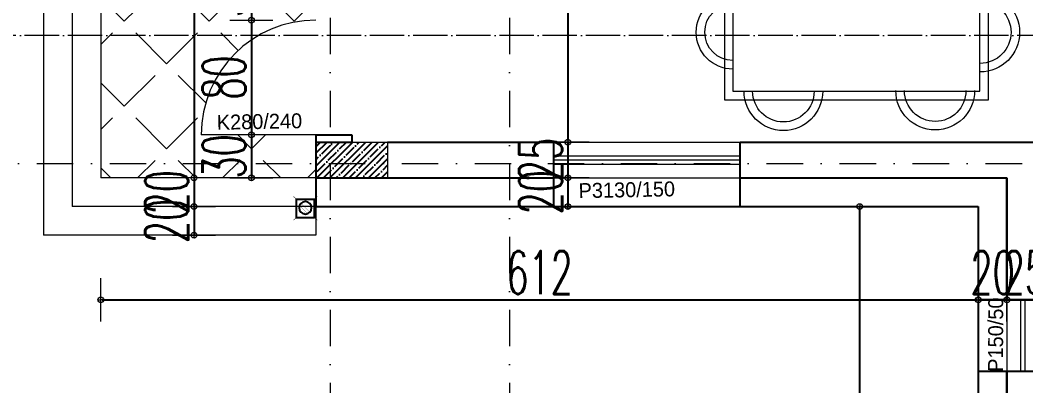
# Model space of a CAD drawing. Header units: millimetres. Extents: x -16104 to 67872, y -88009 to 12107.
# Drawn here: x 28799 to 29500, y 10345 to 10600 of the extents above; entities that cross this region are included whole.
import ezdxf

# ---------------------------------------------------------------- set-up
doc = ezdxf.new("R2010")
doc.units = ezdxf.units.MM
for name, pattern in [('ACAD_ISO04W100', [30, 24, -3, 0, -3]), ('ACAD_ISO07W100', [3, 0, -3]), ('DASHDOTX2', [50.8, 25.4, -12.7, 0, -12.7])]:
    doc.linetypes.add(name, pattern=pattern)
doc.layers.get('0').update_dxf_attribs({"color": 241})
for name, color, linetype, lineweight in [('AKS', 1, 'ACAD_ISO07W100', 5), ('akslar', 144, 'Continuous', 20), ('balkon', 6, 'Continuous', 5), ('duvar', 123, 'Continuous', 25), ('emsal&kolon', 1, 'Continuous', 5), ('kapı', 3, 'Continuous', 5), ('OLCU', 54, 'Continuous', 13), ('pencere', 5, 'Continuous', 5), ('POZ', 36, 'Continuous', 18), ('tefriş', 30, 'Continuous', 5), ('ÖLÇÜ', 252, 'Continuous', 20)]:
    doc.layers.add(name, color=color, linetype=linetype, lineweight=lineweight)
doc.styles.add('DIM', font='Txttw.shx', dxfattribs={"width": 0.6})
doc.styles.add('M2', font='stylu.ttf', dxfattribs={"height": 10})
doc.dimstyles.new('50', dxfattribs={"dimscale": 0, "dimtxt": 30, "dimasz": 1, "dimexe": 0, "dimexo": 2, "dimgap": 4, "dimtad": 1, "dimdec": 0, "dimzin": 0, "dimdsep": 46, "dimtxsty": 'DIM', "dimblk1": 'DOT', "dimblk2": 'DOT', "dimsah": 1, "dimcen": 1.5, "dimdle": 3, "dimse1": 1, "dimse2": 1, "dimclrd": 256, "dimclre": 9, "dimclrt": 256, "dimadec": 0, "dimazin": 0, "dimtfac": 0.24, "dimtdec": 0, "dimtix": 1, "dimtmove": 2, "dimatfit": 3, "dimldrblk": 'DOT', "dimfxl": 0, "dimtolj": 1, "dimtzin": 15, "dimarcsym": 0})

# ---------------------------------------------------------------- blocks, each defined once
blk = doc.blocks.new('rb')
at = {"layer": 'tefriş'}
for points in [[(1548.4, 487.07), (1595.5, 487.07), (1595.5, 394.92), (1548.4, 394.92)], [(1551.4, 484.07), (1592.5, 484.07), (1592.5, 397.92), (1551.4, 397.92)]]:
    blk.add_lwpolyline(points, close=True, dxfattribs=at)
for centre, radius, start, end in [((1571.95, 484.07), 12.83, 0, 180), ((1571.95, 484.07), 9.83, 0, 180), ((1551.4, 466.84), 14.18, 90, 270), ((1551.4, 466.84), 11.18, 90, 270), ((1592.5, 466.49), 13.72, 270, 90), ((1592.5, 466.49), 10.72, 270, 90), ((1551.4, 415.62), 14.18, 90, 270), ((1551.4, 415.62), 11.18, 90, 270), ((1592.29, 413.54), 13.72, 270, 90), ((1592.29, 413.54), 10.72, 270, 90), ((1571.95, 397.92), 13.83, 180, 0), ((1571.95, 397.92), 10.83, 180, 0)]:
    blk.add_arc(centre, radius, start, end, dxfattribs=at)
blk = doc.blocks.new('DOT')
for p, q in [((0, 15), (0, -15)), ((-2, 0), (0, 0)), ((2, 0), (0, 0))]:
    blk.add_line(p, q)
blk.add_circle((0, 0), 2)
blk = doc.blocks.new('*D2038')
at = {"layer": 'Defpoints', "color": 0, "transparency": 16777216}
for p in [(28919.93, 10984.73), (28919.93, 10490.04), (28919.93, 10490.04)]:
    blk.add_point(p, dxfattribs=at)
at = {"layer": 'OLCU', "lineweight": -2, "transparency": 16777216}
blk.add_line((28919.93, 10983.73), (28919.93, 10491.04), dxfattribs=at)
for p, rotation in [((28919.93, 10984.73), 90), ((28919.93, 10490.04), 270)]:
    blk.add_blockref('DOT', p, dxfattribs=dict(at, rotation=rotation))
at = {"layer": 'OLCU', "transparency": 16777216, "insert": (28900.93, 10737.39), "char_height": 30, "attachment_point": 5, "rotation": 90, "style": 'DIM'}
blk.add_mtext('\\A1;510', dxfattribs=at)
blk = doc.blocks.new('*D2039')
at = {"layer": 'Defpoints', "color": 0, "transparency": 16777216}
for p in [(28919.93, 10490.04), (28919.93, 10470.04), (28919.93, 10470.04)]:
    blk.add_point(p, dxfattribs=at)
at = {"layer": 'OLCU', "lineweight": -2, "transparency": 16777216}
for p, q in [((28919.93, 10491.04), (28919.93, 10492.04)), ((28919.93, 10490.04), (28919.93, 10470.04)), ((28919.93, 10469.04), (28919.93, 10468.04))]:
    blk.add_line(p, q, dxfattribs=at)
for p, rotation in [((28919.93, 10490.04), 270), ((28919.93, 10470.04), 90)]:
    blk.add_blockref('DOT', p, dxfattribs=dict(at, rotation=rotation))
at = {"layer": 'OLCU', "transparency": 16777216, "insert": (28900.93, 10480.04), "char_height": 30, "attachment_point": 5, "rotation": 90, "style": 'DIM'}
blk.add_mtext('\\A1;20', dxfattribs=at)
blk = doc.blocks.new('*D2330')
at = {"layer": 'Defpoints', "color": 0, "transparency": 16777216}
for p in [(28919.93, 10470.04), (28919.93, 10450.04), (28919.93, 10450.04)]:
    blk.add_point(p, dxfattribs=at)
at = {"layer": 'OLCU', "lineweight": -2, "transparency": 16777216}
for p, q in [((28919.93, 10471.04), (28919.93, 10472.04)), ((28919.93, 10470.04), (28919.93, 10450.04)), ((28919.93, 10449.04), (28919.93, 10448.04))]:
    blk.add_line(p, q, dxfattribs=at)
for p, rotation in [((28919.93, 10470.04), 270), ((28919.93, 10450.04), 90)]:
    blk.add_blockref('DOT', p, dxfattribs=dict(at, rotation=rotation))
at = {"layer": 'OLCU', "transparency": 16777216, "insert": (28900.93, 10460.04), "char_height": 30, "attachment_point": 5, "rotation": 90, "style": 'DIM'}
blk.add_mtext('\\A1;20', dxfattribs=at)
blk = doc.blocks.new('*D2333')
at = {"layer": 'Defpoints', "color": 0, "transparency": 16777216}
for p in [(29004.93, 10635.04), (28959.93, 10600.04), (29004.93, 10600.04)]:
    blk.add_point(p, dxfattribs=at)
at = {"layer": 'OLCU', "lineweight": -2, "transparency": 16777216}
for p, q in [((28959.93, 10636.04), (28959.93, 10637.04)), ((28959.93, 10635.04), (28959.93, 10600.04)), ((28959.93, 10599.04), (28959.93, 10598.04))]:
    blk.add_line(p, q, dxfattribs=at)
for p, rotation in [((28959.93, 10635.04), 270), ((28959.93, 10600.04), 90)]:
    blk.add_blockref('DOT', p, dxfattribs=dict(at, rotation=rotation))
at = {"layer": 'OLCU', "transparency": 16777216, "insert": (28940.93, 10617.54), "char_height": 30, "attachment_point": 5, "rotation": 90, "style": 'DIM'}
blk.add_mtext('\\A1;35', dxfattribs=at)
blk = doc.blocks.new('*D2042')
at = {"layer": 'Defpoints', "color": 0, "transparency": 16777216}
for p in [(29004.93, 10600.04), (28959.93, 10520.04), (29004.93, 10520.04)]:
    blk.add_point(p, dxfattribs=at)
at = {"layer": 'OLCU', "lineweight": -2, "transparency": 16777216}
blk.add_line((28959.93, 10599.04), (28959.93, 10521.04), dxfattribs=at)
for p, rotation in [((28959.93, 10600.04), 90), ((28959.93, 10520.04), 270)]:
    blk.add_blockref('DOT', p, dxfattribs=dict(at, rotation=rotation))
at = {"layer": 'OLCU', "transparency": 16777216, "insert": (28940.93, 10560.04), "char_height": 30, "attachment_point": 5, "rotation": 90, "style": 'DIM'}
blk.add_mtext('\\A1;80', dxfattribs=at)
blk = doc.blocks.new('*D2043')
at = {"layer": 'Defpoints', "color": 0, "transparency": 16777216}
for p in [(28959.93, 10520.04), (28959.93, 10490.04), (28959.93, 10490.04)]:
    blk.add_point(p, dxfattribs=at)
at = {"layer": 'OLCU', "lineweight": -2, "transparency": 16777216}
for p, q in [((28959.93, 10521.04), (28959.93, 10522.04)), ((28959.93, 10520.04), (28959.93, 10490.04)), ((28959.93, 10489.04), (28959.93, 10488.04))]:
    blk.add_line(p, q, dxfattribs=at)
for p, rotation in [((28959.93, 10520.04), 270), ((28959.93, 10490.04), 90)]:
    blk.add_blockref('DOT', p, dxfattribs=dict(at, rotation=rotation))
at = {"layer": 'OLCU', "transparency": 16777216, "insert": (28940.93, 10505.04), "char_height": 30, "attachment_point": 5, "rotation": 90, "style": 'DIM'}
blk.add_mtext('\\A1;30', dxfattribs=at)
blk = doc.blocks.new('*D2052')
at = {"layer": 'Defpoints', "color": 0, "transparency": 16777216}
for p in [(29189.57, 10999.73), (29180.65, 10515.04), (29189.57, 10515.04)]:
    blk.add_point(p, dxfattribs=at)
at = {"layer": 'OLCU', "lineweight": -2, "transparency": 16777216}
blk.add_line((29180.65, 10998.73), (29180.65, 10516.04), dxfattribs=at)
for p, rotation in [((29180.65, 10999.73), 90), ((29180.65, 10515.04), 270)]:
    blk.add_blockref('DOT', p, dxfattribs=dict(at, rotation=rotation))
at = {"layer": 'OLCU', "transparency": 16777216, "insert": (29161.65, 10757.39), "char_height": 30, "attachment_point": 5, "rotation": 90, "style": 'DIM'}
blk.add_mtext('\\A1;485', dxfattribs=at)
blk = doc.blocks.new('*D2053')
at = {"layer": 'Defpoints', "color": 0, "transparency": 16777216}
for p in [(29180.65, 10515.04), (29180.65, 10490.04), (29180.65, 10490.04)]:
    blk.add_point(p, dxfattribs=at)
at = {"layer": 'OLCU', "lineweight": -2, "transparency": 16777216}
for p, q in [((29180.65, 10516.04), (29180.65, 10517.04)), ((29180.65, 10515.04), (29180.65, 10490.04)), ((29180.65, 10489.04), (29180.65, 10488.04))]:
    blk.add_line(p, q, dxfattribs=at)
for p, rotation in [((29180.65, 10515.04), 270), ((29180.65, 10490.04), 90)]:
    blk.add_blockref('DOT', p, dxfattribs=dict(at, rotation=rotation))
at = {"layer": 'OLCU', "transparency": 16777216, "insert": (29161.65, 10502.54), "char_height": 30, "attachment_point": 5, "rotation": 90, "style": 'DIM'}
blk.add_mtext('\\A1;25', dxfattribs=at)
blk = doc.blocks.new('*D2071')
at = {"layer": 'Defpoints', "color": 0, "transparency": 16777216}
for p in [(29180.65, 10490.04), (29180.65, 10470.04), (29180.65, 10470.04)]:
    blk.add_point(p, dxfattribs=at)
at = {"layer": 'OLCU', "lineweight": -2, "transparency": 16777216}
for p, q in [((29180.65, 10491.04), (29180.65, 10492.04)), ((29180.65, 10490.04), (29180.65, 10470.04)), ((29180.65, 10469.04), (29180.65, 10468.04))]:
    blk.add_line(p, q, dxfattribs=at)
for p, rotation in [((29180.65, 10490.04), 270), ((29180.65, 10470.04), 90)]:
    blk.add_blockref('DOT', p, dxfattribs=dict(at, rotation=rotation))
at = {"layer": 'OLCU', "transparency": 16777216, "insert": (29161.65, 10480.04), "char_height": 30, "attachment_point": 5, "rotation": 90, "style": 'DIM'}
blk.add_mtext('\\A1;20', dxfattribs=at)
blk = doc.blocks.new('*D2377')
at = {"layer": 'Defpoints', "color": 0, "transparency": 16777216}
for p in [(29466.93, 10405.04), (29486.93, 10405.04), (29486.93, 10405.04)]:
    blk.add_point(p, dxfattribs=at)
at = {"layer": 'OLCU', "lineweight": -2, "transparency": 16777216}
for p, q in [((29465.93, 10405.04), (29464.93, 10405.04)), ((29466.93, 10405.04), (29486.93, 10405.04)), ((29487.93, 10405.04), (29488.93, 10405.04))]:
    blk.add_line(p, q, dxfattribs=at)
blk.add_blockref('DOT', (29466.93, 10405.04), dxfattribs=at)
at = {"layer": 'OLCU', "lineweight": -2, "transparency": 16777216, "rotation": 180}
blk.add_blockref('DOT', (29486.93, 10405.04), dxfattribs=at)
at = {"layer": 'OLCU', "transparency": 16777216, "insert": (29476.93, 10424.04), "char_height": 30, "attachment_point": 5, "style": 'DIM'}
blk.add_mtext('\\A1;20', dxfattribs=at)
blk = doc.blocks.new('*D2099')
at = {"layer": 'Defpoints', "color": 0, "transparency": 16777216}
for p in [(29486.93, 10405.04), (29511.93, 10405.04), (29511.93, 10405.04)]:
    blk.add_point(p, dxfattribs=at)
at = {"layer": 'OLCU', "lineweight": -2, "transparency": 16777216}
for p, q in [((29485.93, 10405.04), (29484.93, 10405.04)), ((29486.93, 10405.04), (29511.93, 10405.04)), ((29512.93, 10405.04), (29513.93, 10405.04))]:
    blk.add_line(p, q, dxfattribs=at)
blk.add_blockref('DOT', (29486.93, 10405.04), dxfattribs=at)
at = {"layer": 'OLCU', "lineweight": -2, "transparency": 16777216, "rotation": 180}
blk.add_blockref('DOT', (29511.93, 10405.04), dxfattribs=at)
at = {"layer": 'OLCU', "transparency": 16777216, "insert": (29499.43, 10424.04), "char_height": 30, "attachment_point": 5, "style": 'DIM'}
blk.add_mtext('\\A1;25', dxfattribs=at)
blk = doc.blocks.new('A$C412C2498')
at = {"color": 5, "const_width": 0.6}
for points in [[(3.6, 24.3), (0.2, 27)], [(23.8, 24.3), (27.3, 27)], [(3.6, 3), (0.2, 0.2)], [(23.8, 3), (27.3, 0.2)]]:
    blk.add_lwpolyline(points, dxfattribs=at)
at = {"color": 5}
blk.add_lwpolyline([(23.8, 24.3), (3.6, 24.3), (3.6, 3), (23.8, 3)], close=True, dxfattribs=at)
at = {"const_width": 0.1}
for points in [[(6.7, 12.2), (14.6, 20.2)], [(6.8, 14.5), (12.4, 20.1)], [(7.1, 10.4), (16.4, 19.7)], [(7.9, 9.1), (17.8, 19)], [(8.8, 8), (18.9, 18.1)], [(10, 7.1), (19.8, 16.9)], [(11.3, 6.4), (20.4, 15.6)], [(13, 6), (20.8, 13.8)], [(14.8, 6.1), (20.8, 12.1)], [(17.4, 7), (19.8, 9.4)]]:
    blk.add_lwpolyline(points, dxfattribs=at)
blk.add_circle((13.7, 13.1), 7.12)
blk = doc.blocks.new('A$C5E2C1EC0')
at = {"xscale": 0.6105719971092185, "yscale": 0.6105719971092185, "zscale": 0.6105719971092185}
blk.add_blockref('A$C412C2498', (0, 0), dxfattribs=at)
blk = doc.blocks.new('*D2422')
at = {"layer": 'Defpoints', "color": 0, "transparency": 16777216}
for p in [(28854.93, 10490.04), (29466.93, 10470.04), (29466.93, 10405.04)]:
    blk.add_point(p, dxfattribs=at)
at = {"layer": 'OLCU', "lineweight": -2, "transparency": 16777216}
blk.add_line((28855.93, 10405.04), (29465.93, 10405.04), dxfattribs=at)
at = {"layer": 'OLCU', "lineweight": -2, "transparency": 16777216, "rotation": 180}
blk.add_blockref('DOT', (28854.93, 10405.04), dxfattribs=at)
at = {"layer": 'OLCU', "lineweight": -2, "transparency": 16777216}
blk.add_blockref('DOT', (29466.93, 10405.04), dxfattribs=at)
at = {"layer": 'OLCU', "transparency": 16777216, "insert": (29160.93, 10424.04), "char_height": 30, "attachment_point": 5, "style": 'DIM'}
blk.add_mtext('\\A1;612', dxfattribs=at)
blk = doc.blocks.new('*D2420')
at = {"layer": 'Defpoints', "color": 0, "transparency": 16777216}
for p in [(29384.22, 10470.04), (29486.93, 10470.04), (29486.93, 9465.54)]:
    blk.add_point(p, dxfattribs=at)
at = {"layer": 'OLCU', "lineweight": -2, "transparency": 16777216}
blk.add_line((29384.22, 9466.54), (29384.22, 10469.04), dxfattribs=at)
for p, rotation in [((29384.22, 10470.04), 90), ((29384.22, 9465.54), 270)]:
    blk.add_blockref('DOT', p, dxfattribs=dict(at, rotation=rotation))
at = {"layer": 'OLCU', "transparency": 16777216, "insert": (29365.22, 9967.79), "char_height": 30, "attachment_point": 5, "rotation": 90, "style": 'DIM'}
blk.add_mtext('\\A1;1005', dxfattribs=at)

msp = doc.modelspace()

# ---------------------------------------------------------------- hatches: boundary and pattern name
h = msp.add_hatch()
h.set_pattern_fill('ANSI35,_O', color=256)
h.set_pattern_definition([(45, (18012.7763, 0), (-4.490128, 4.490128), []), (45, (18017.2665, 0), (-4.490128, 4.490128), [7.9375, -1.5875, 0, -1.5875])])
h.paths.add_polyline_path([(29014.91, 10515.04), (29004.93, 10515.04), (29004.93, 10500.04), (29014.91, 10500.04)])
h.paths.add_polyline_path([(29054.93, 10515.04), (29014.91, 10515.04), (29014.91, 10500.04), (29054.93, 10500.04)])
h.paths.add_polyline_path([(29054.93, 10500.04), (29014.91, 10500.04), (29014.91, 10490.04), (29054.93, 10490.04)])
h.paths.add_polyline_path([(29014.91, 10500.04), (29004.93, 10500.04), (29004.93, 10490.04), (29014.91, 10490.04)])
at = {"layer": 'ÖLÇÜ'}
h = msp.add_hatch(dxfattribs=at)
h.set_pattern_fill('ANGLE,_O', color=256, scale=6, angle=45)
h.set_pattern_definition([(45, (14409.383, 17059.605), (-29.63485, 29.63485), [30.48, -11.43]), (135, (14409.383, 17059.605), (-29.63485, -29.63485), [30.48, -11.43])])
h.paths.add_polyline_path([(28919.93, 10984.73), (28854.93, 10984.73), (28854.93, 10959.73), (28923.93, 10959.73, -0.079624)])
h.paths.add_polyline_path([(28923.93, 10959.73), (28854.93, 10959.73), (28854.93, 10780.04), (29004.93, 10780.04), (29004.93, 10959.73), (28999.93, 10959.73), (28999.93, 10904.73, -0.323907)])
h.paths.add_polyline_path([(29004.93, 10635.04), (29004.93, 10765.04), (29004.93, 10780.04), (28854.93, 10780.04), (28854.93, 10589.37), (28965, 10589.37, -0.131404), (29004.93, 10600.04)])
h.paths.add_polyline_path([(28965, 10589.37), (28854.93, 10589.37), (28854.93, 10500.04), (29004.93, 10500.04), (29004.93, 10515.04), (29004.93, 10520.04), (28924.93, 10520.04, -0.268211)])
h.paths.add_polyline_path([(29004.93, 10500.04), (28854.93, 10500.04), (28854.93, 10490.04), (29004.93, 10490.04)])
h.paths.add_polyline_path([(29002.88, 10923.74), (29001.8, 10985.68), (28988.13, 10985.44), (28989.21, 10923.5)], flags=9)
h.paths.add_polyline_path([(28855.26, 10807.74), (28943.11, 10807.74), (28943.11, 10777.95), (28855.26, 10777.95)], flags=9)
h.paths.add_polyline_path([(28855.91, 10835.97), (28960.05, 10835.97), (28960.05, 10809.11), (28855.91, 10809.11)], flags=24)
h.paths.add_polyline_path([(29005.43, 10650.73), (29005.69, 10741.22), (28987.92, 10741.27), (28987.66, 10650.78)], flags=9)
h.paths.add_polyline_path([(28918.43, 10537.97), (28918.43, 10582.12), (28963.43, 10582.12), (28963.43, 10537.97)], flags=24)
h.paths.add_polyline_path([(28918.43, 10482.97), (28918.43, 10527.12), (28963.43, 10527.12), (28963.43, 10482.97)], flags=9)
h.paths.add_polyline_path([(28878.43, 10457.97), (28878.43, 10502.12), (28923.43, 10502.12), (28923.43, 10457.97)], flags=9)

# ---------------------------------------------------------------- linework, layer by layer
at = {"layer": 'AKS', "color": 1, "linetype": 'ACAD_ISO04W100'}
msp.add_line((31324.11, 10589.37), (28715.76, 10589.37), dxfattribs=at)
at = {"layer": 'akslar', "linetype": 'DASHDOTX2'}
for p, q in [((29014.91, 11925.04), (29014.91, 9115.54)), ((29139.93, 11925.04), (29139.93, 9115.54)), ((28504.93, 10500.04), (31554.93, 10500.04))]:
    msp.add_line(p, q, dxfattribs=at)
at = {"layer": 'balkon'}
for p, q in [((28814.93, 10984.73), (28814.93, 10450.04)), ((28834.93, 10984.73), (28834.93, 10470.04)), ((28854.93, 10984.73), (28854.93, 10490.04)), ((29004.93, 10490.04), (28854.93, 10490.04)), ((29004.93, 10470.04), (28834.93, 10470.04)), ((29004.93, 10470.04), (29004.93, 10450.04)), ((29004.93, 10450.04), (28814.93, 10450.04))]:
    msp.add_line(p, q, dxfattribs=at)
at = {"layer": 'duvar'}
for p, q in [((29004.93, 10520.04), (29004.93, 10470.04)), ((29004.93, 10520.04), (29029.93, 10520.04)), ((29029.93, 10520.04), (29029.93, 10515.04)), ((29004.93, 10515.04), (29029.93, 10515.04)), ((29054.93, 10515.04), (29170.93, 10515.04)), ((29170.93, 10470.04), (29170.93, 10515.04)), ((29300.93, 10515.04), (29629.93, 10515.04)), ((29300.93, 10470.04), (29300.93, 10515.04)), ((29004.93, 10490.04), (29170.93, 10490.04)), ((29300.93, 10490.04), (29486.93, 10490.04)), ((29486.93, 10405.04), (29486.93, 10490.04)), ((29486.93, 10490.04), (29486.93, 10405.04)), ((29486.93, 10490.04), (29486.93, 10405.04)), ((29004.93, 10470.04), (29170.93, 10470.04)), ((29170.93, 10470.04), (29300.93, 10470.04)), ((29300.93, 10470.04), (29466.93, 10470.04)), ((29466.93, 10470.04), (29466.93, 10405.04)), ((29511.93, 10405.04), (29466.93, 10405.04)), ((29466.93, 10405.04), (29466.93, 9800.29)), ((29466.93, 10355.04), (29466.93, 10285.04)), ((29511.93, 10355.04), (29466.93, 10355.04)), ((29486.93, 10285.04), (29486.93, 10355.04)), ((29486.93, 10355.04), (29486.93, 10285.04)), ((29486.93, 10355.04), (29486.93, 10285.04))]:
    msp.add_line(p, q, dxfattribs=at)
at = {"layer": 'emsal&kolon'}
msp.add_lwpolyline([(29004.93, 10490.04), (29004.93, 10515.04), (29054.93, 10515.04), (29054.93, 10490.04), (29004.93, 10490.04)], dxfattribs=at)
at = {"layer": 'kapı'}
msp.add_line((29004.93, 10520.04), (28924.93, 10520.04), dxfattribs=at)
msp.add_arc((29004.93, 10520.04), 80, 90, 180, dxfattribs=at)
at = {"layer": 'OLCU'}
msp.add_line((29300.93, 10470.04), (29300.93, 10470.04), dxfattribs=at)
at = {"layer": 'pencere'}
for p, q in [((29170.93, 10515.04), (29300.93, 10515.04)), ((29170.93, 10505.54), (29300.93, 10505.54)), ((29170.93, 10502.54), (29300.93, 10502.54)), ((29170.93, 10499.54), (29300.93, 10499.54)), ((29170.93, 10490.04), (29300.93, 10490.04)), ((29486.93, 10405.04), (29486.93, 10355.04)), ((29496.43, 10405.04), (29496.43, 10355.04)), ((29499.43, 10405.04), (29499.43, 10355.04))]:
    msp.add_line(p, q, dxfattribs=at)

# ---------------------------------------------------------------- block references
at = {"ltscale": 50, "xscale": -1, "rotation": 180}
msp.add_blockref('A$C5E2C1EC0', (28989.23, 10477.13), dxfattribs=at)
at = {"layer": 'pencere', "xscale": -2, "yscale": 2, "zscale": 2, "rotation": 90}
msp.add_blockref('rb', (30263.97, 13735.46), dxfattribs=at)

# ---------------------------------------------------------------- texts
at = {"layer": 'POZ', "style": 'M2', "flags": 4}
for tag, p, rotation in [('K280/240', (28935.91, 10523.55), 1.13919), ('P3130/150', (29188.25, 10475.91), 1.13919), ('P150/50', (29484.17, 10354.83), 89.83596)]:
    msp.add_attdef(tag, p, 'K1 80/210', height=10.4, rotation=rotation, dxfattribs=at)

# ---------------------------------------------------------------- dimensions: what is measured, and where the dimension line sits
at = {"layer": 'OLCU'}
for base, p1, p2, text, picture, middle in [((29180.65, 10515.04), (29189.57, 10999.73), (29189.57, 10515.04), '485', '*D2052', (29161.65, 10757.39)), ((28919.93, 10490.04), (28919.93, 10984.73), (28919.93, 10490.04), '510', '*D2038', (28900.93, 10737.39))]:
    dim = msp.add_linear_dim(base=base, p1=p1, p2=p2, angle=90, text=text, dimstyle='50', override={"dimscale": 1}, dxfattribs=at)
    dim.commit()
    dim.dimension.update_dxf_attribs({"geometry": picture, "text_midpoint": middle})
for base, p1, p2, picture, middle in [((28959.93, 10600.04), (29004.93, 10635.04), (29004.93, 10600.04), '*D2333', (28940.93, 10617.54)), ((28959.93, 10520.04), (29004.93, 10600.04), (29004.93, 10520.04), '*D2042', (28940.93, 10560.04)), ((28959.93, 10490.04), (28959.93, 10520.04), (28959.93, 10490.04), '*D2043', (28940.93, 10505.04)), ((29180.65, 10490.04), (29180.65, 10515.04), (29180.65, 10490.04), '*D2053', (29161.65, 10502.54)), ((28919.93, 10470.04), (28919.93, 10490.04), (28919.93, 10470.04), '*D2039', (28900.93, 10480.04)), ((29180.65, 10470.04), (29180.65, 10490.04), (29180.65, 10470.04), '*D2071', (29161.65, 10480.04)), ((28919.93, 10450.04), (28919.93, 10470.04), (28919.93, 10450.04), '*D2330', (28900.93, 10460.04))]:
    dim = msp.add_linear_dim(base=base, p1=p1, p2=p2, angle=90, dimstyle='50', override={"dimscale": 1}, dxfattribs=at)
    dim.commit()
    dim.dimension.update_dxf_attribs({"geometry": picture, "text_midpoint": middle})
for base, p1, p2, picture, middle in [((29466.93, 10405.04), (28854.93, 10490.04), (29466.93, 10470.04), '*D2422', (29160.93, 10424.04)), ((29486.93, 10405.04), (29466.93, 10405.04), (29486.93, 10405.04), '*D2377', (29476.93, 10424.04)), ((29511.93, 10405.04), (29486.93, 10405.04), (29511.93, 10405.04), '*D2099', (29499.43, 10424.04))]:
    dim = msp.add_linear_dim(base=base, p1=p1, p2=p2, dimstyle='50', override={"dimscale": 1}, dxfattribs=at)
    dim.commit()
    dim.dimension.update_dxf_attribs({"geometry": picture, "text_midpoint": middle})
dim = msp.add_aligned_dim(p1=(29486.92750704, 9465.54463968), p2=(29486.92750704, 10470.04463968), distance=102.70769654, dimstyle='50', override={"dimscale": 1}, dxfattribs=at)
dim.commit()
dim.dimension.update_dxf_attribs({"geometry": '*D2420', "text_midpoint": (29365.2198105, 9967.79463968)})

doc.saveas('drawing.dxf')
